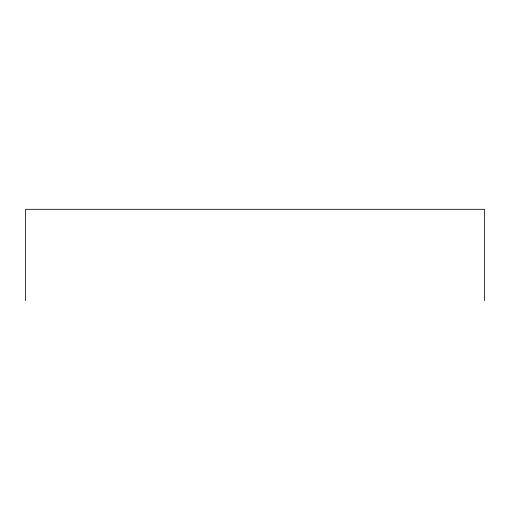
<?xml version="1.0" encoding="UTF-8"?>
<svg xmlns="http://www.w3.org/2000/svg" width="510" height="510" viewBox="0 0 510 510"><rect width="100%" height="100%" fill="white"/><g stroke="black" fill="none" stroke-linecap="round" stroke-linejoin="round"><path stroke-width="0.76" d="M484.5 300.69L484.5 209.31L25.5 209.31L25.5 300.69"/></g></svg>
